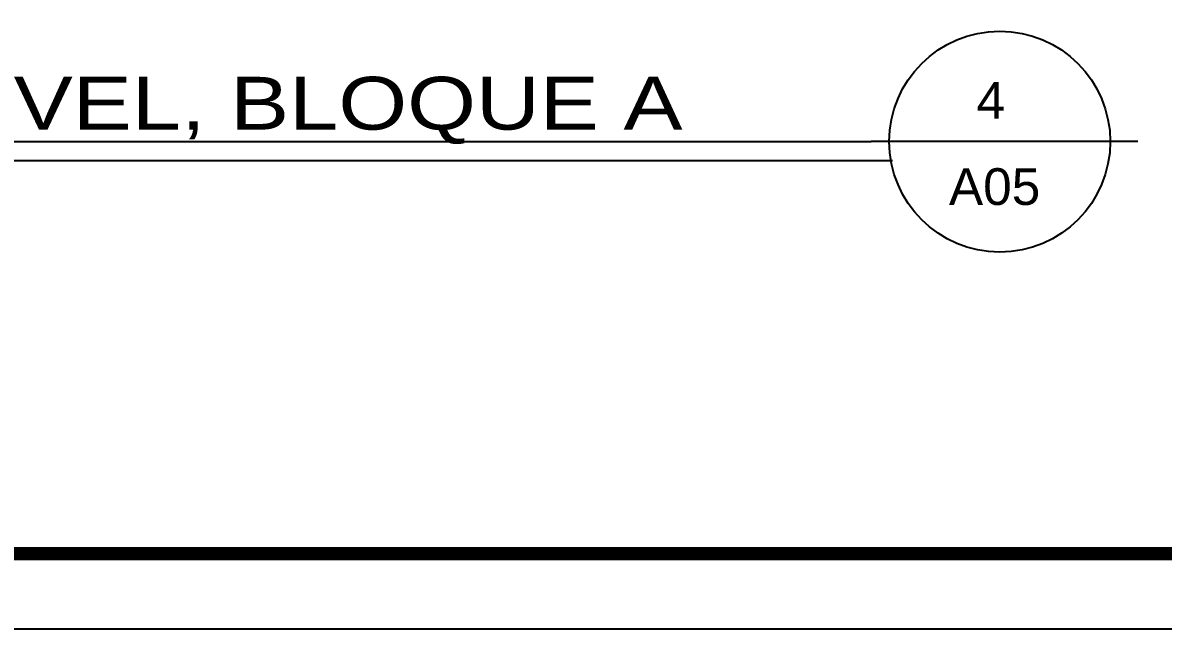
# Model space of a CAD drawing. Header units: feet. Extents: x -417 to 46, y -646 to -218.
# Drawn here: x -70.53 to -63.97, y -317.72 to -314.23 of the extents above; entities that cross this region are included whole.
import ezdxf
from ezdxf.enums import TextEntityAlignment as Align

# ---------------------------------------------------------------- set-up
doc = ezdxf.new("R2010")
doc.units = ezdxf.units.FT
doc.header["$MEASUREMENT"] = 0
for name, color, linetype in [('MARCO', 7, 'Continuous'), ('textos', 7, 'Continuous'), ('TEXXT', 8, 'Continuous')]:
    doc.layers.add(name, color=color, linetype=linetype)
doc.styles.add('DAMIAN', font='arial.ttf', dxfattribs={"height": 0.12})

msp = doc.modelspace()

# ---------------------------------------------------------------- linework, layer by layer
at = {"layer": 'MARCO'}
msp.add_lwpolyline([(-112.2526, -275.7176), (-47.7526, -275.7176), (-47.7526, -317.7176), (-112.2526, -317.7176)], close=True, dxfattribs=at)
at = {"layer": 'MARCO', "const_width": 0.075}
msp.add_lwpolyline([(-54.925, -276.1516), (-111.8185, -276.1516), (-111.8185, -317.2836), (-54.925, -317.2836)], close=True, dxfattribs=at)
at = {"layer": 'TEXXT', "color": 4}
for p in [(-78.5974, -314.9157), (-64.1192, -314.9157)]:
    msp.add_line(p, (-65.6534, -314.9157), dxfattribs=at)
at = {"layer": 'TEXXT', "color": 3}
msp.add_line((-78.5974, -315.0248), (-65.5297, -315.0248), dxfattribs=at)
at = {"layer": 'TEXXT', "color": 4}
msp.add_circle((-64.9136, -314.9157), 0.635, dxfattribs=at)

# ---------------------------------------------------------------- texts
at = {"layer": 'textos', "color": 7, "style": 'DAMIAN', "width": 1.2}
msp.add_text('PLANTA DIMENSIONADA 4TO. NIVEL, BLOQUE A', height=0.303465, dxfattribs=at).set_placement((-78.5529, -314.8467))
at = {"layer": 'TEXXT', "style": 'DAMIAN'}
for s, height, p in [('4', 0.2113, (-64.9654, -314.7847)), ('A05', 0.21134, (-64.9435, -315.2797))]:
    msp.add_text(s, height=height, dxfattribs=at).set_placement(p, align=Align.CENTER)

doc.saveas('drawing.dxf')
